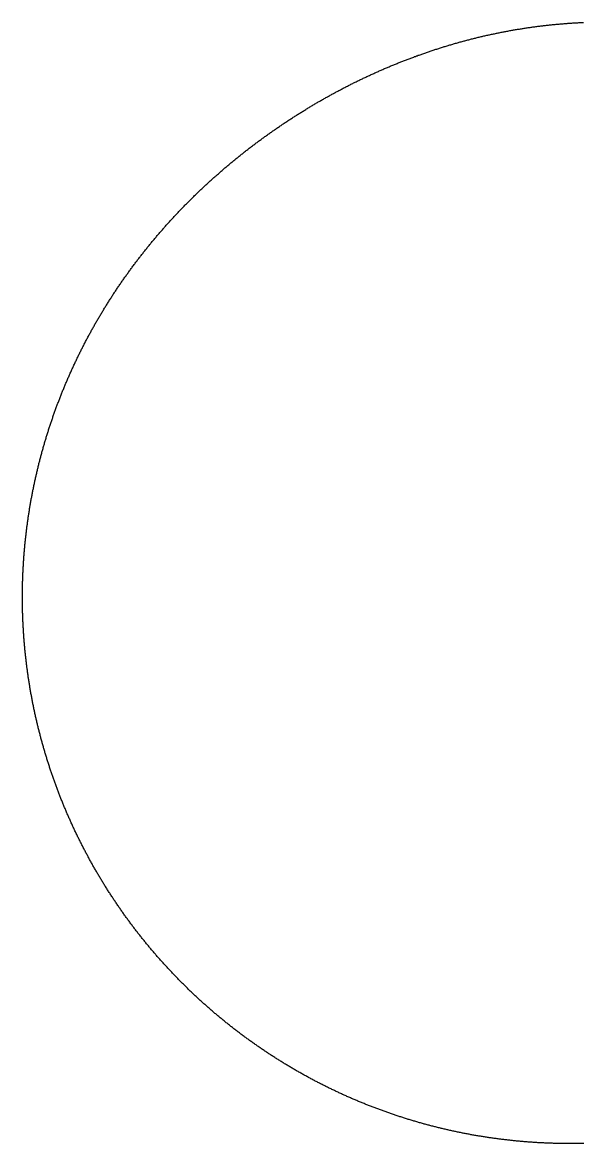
# Model space of a CAD drawing. Header units: metres. Extents: x -289 to 266, y -289 to 266.
# Drawn here: x -289 to -11, y -289 to 266 of the extents above; entities that cross this region are included whole.
import ezdxf

# ---------------------------------------------------------------- set-up
doc = ezdxf.new("R2010")
doc.units = ezdxf.units.M

msp = doc.modelspace()

# ---------------------------------------------------------------- linework, layer by layer
msp.add_lwpolyline([(-11.15, -288.83), (-11.63, -288.85), (-12.12, -288.86), (-12.6, -288.87), (-13.09, -288.88), (-13.57, -288.89), (-14.05, -288.89), (-14.54, -288.9), (-15.02, -288.91), (-15.51, -288.91), (-15.99, -288.92), (-16.47, -288.92), (-16.96, -288.92), (-17.44, -288.93), (-17.93, -288.93), (-18.41, -288.93), (-18.89, -288.93), (-19.38, -288.93), (-19.86, -288.92), (-20.35, -288.92), (-20.83, -288.92), (-21.31, -288.91), (-21.8, -288.9), (-22.28, -288.9), (-22.77, -288.89), (-23.25, -288.88), (-23.73, -288.87), (-24.22, -288.86), (-24.7, -288.85), (-25.19, -288.84), (-25.67, -288.83), (-26.15, -288.81), (-26.64, -288.8), (-27.12, -288.78), (-27.6, -288.77), (-28.09, -288.75), (-28.57, -288.73), (-29.05, -288.71), (-29.54, -288.69), (-30.02, -288.67), (-30.51, -288.65), (-30.99, -288.63), (-31.47, -288.61), (-31.96, -288.58), (-32.44, -288.56), (-32.92, -288.53), (-33.41, -288.51), (-33.89, -288.48), (-34.37, -288.45), (-34.86, -288.42), (-35.34, -288.39), (-35.82, -288.36), (-36.3, -288.33), (-36.79, -288.3), (-37.27, -288.26), (-37.75, -288.23), (-38.24, -288.19), (-38.72, -288.16), (-39.2, -288.12), (-39.68, -288.08), (-40.17, -288.05), (-40.65, -288.01), (-41.13, -287.97), (-41.61, -287.92), (-42.1, -287.88), (-42.58, -287.84), (-43.06, -287.8), (-43.54, -287.75), (-44.02, -287.71), (-44.5, -287.66), (-44.99, -287.61), (-45.47, -287.56), (-45.95, -287.52), (-46.43, -287.47), (-46.91, -287.42), (-47.39, -287.36), (-47.87, -287.31), (-48.36, -287.26), (-48.84, -287.2), (-49.32, -287.15), (-49.8, -287.09), (-50.28, -287.04), (-50.76, -286.98), (-51.24, -286.92), (-51.72, -286.86), (-52.2, -286.8), (-52.68, -286.74), (-53.16, -286.68), (-53.64, -286.62), (-54.12, -286.55), (-54.6, -286.49), (-55.08, -286.42), (-55.56, -286.36), (-56.04, -286.29), (-56.52, -286.22), (-57, -286.15), (-57.48, -286.09), (-57.96, -286.01), (-58.43, -285.94), (-58.91, -285.87), (-59.39, -285.8), (-59.87, -285.73), (-60.35, -285.65), (-60.83, -285.57), (-61.3, -285.5), (-61.78, -285.42), (-62.26, -285.34), (-62.74, -285.26), (-63.21, -285.18), (-63.69, -285.1), (-64.17, -285.02), (-64.65, -284.94), (-65.12, -284.86), (-65.6, -284.77), (-66.08, -284.69), (-66.55, -284.6), (-67.03, -284.52), (-67.5, -284.43), (-67.98, -284.34), (-68.46, -284.25), (-68.93, -284.16), (-69.41, -284.07), (-69.88, -283.98), (-70.36, -283.89), (-70.83, -283.79), (-71.31, -283.7), (-71.78, -283.6), (-72.26, -283.51), (-72.73, -283.41), (-73.2, -283.31), (-73.68, -283.22), (-74.15, -283.12), (-74.62, -283.02), (-75.1, -282.92), (-75.57, -282.81), (-76.04, -282.71), (-76.52, -282.61), (-76.99, -282.5), (-77.46, -282.4), (-77.93, -282.29), (-78.41, -282.18), (-78.88, -282.08), (-79.35, -281.97), (-79.82, -281.86), (-80.29, -281.75), (-80.76, -281.64), (-81.23, -281.53), (-81.71, -281.41), (-82.18, -281.3), (-82.65, -281.18), (-83.12, -281.07), (-83.59, -280.95), (-84.06, -280.84), (-84.52, -280.72), (-84.99, -280.6), (-85.46, -280.48), (-85.93, -280.36), (-86.4, -280.24), (-86.87, -280.12), (-87.34, -279.99), (-87.8, -279.87), (-88.27, -279.75), (-88.74, -279.62), (-89.21, -279.49), (-89.67, -279.37), (-90.14, -279.24), (-90.61, -279.11), (-91.07, -278.98), (-91.54, -278.85), (-92.01, -278.72), (-92.47, -278.59), (-92.94, -278.45), (-93.4, -278.32), (-93.87, -278.19), (-94.33, -278.05), (-94.8, -277.91), (-95.26, -277.78), (-95.72, -277.64), (-96.19, -277.5), (-96.65, -277.36), (-97.11, -277.22), (-97.58, -277.08), (-98.04, -276.94), (-98.5, -276.79), (-98.96, -276.65), (-99.43, -276.51), (-99.89, -276.36), (-100.35, -276.21), (-100.81, -276.07), (-101.27, -275.92), (-101.73, -275.77), (-102.19, -275.62), (-102.65, -275.47), (-103.11, -275.32), (-103.57, -275.17), (-104.03, -275.02), (-104.49, -274.86), (-104.95, -274.71), (-105.41, -274.55), (-105.87, -274.4), (-106.32, -274.24), (-106.78, -274.08), (-107.24, -273.92), (-107.7, -273.76), (-108.15, -273.6), (-108.61, -273.44), (-109.06, -273.28), (-109.52, -273.12), (-109.98, -272.96), (-110.43, -272.79), (-110.89, -272.63), (-111.34, -272.46), (-111.8, -272.29), (-112.25, -272.13), (-112.7, -271.96), (-113.16, -271.79), (-113.61, -271.62), (-114.06, -271.45), (-114.52, -271.28), (-114.97, -271.11), (-115.42, -270.93), (-115.87, -270.76), (-116.32, -270.58), (-116.77, -270.41), (-117.22, -270.23), (-117.68, -270.05), (-118.13, -269.88), (-118.58, -269.7), (-119.02, -269.52), (-119.47, -269.34), (-119.92, -269.16), (-120.37, -268.97), (-120.82, -268.79), (-121.27, -268.61), (-121.71, -268.42), (-122.16, -268.24), (-122.61, -268.05), (-123.05, -267.87), (-123.5, -267.68), (-123.95, -267.49), (-124.39, -267.3), (-124.84, -267.11), (-125.28, -266.92), (-125.73, -266.73), (-126.17, -266.54), (-126.61, -266.34), (-127.06, -266.15), (-127.5, -265.95), (-127.94, -265.76), (-128.39, -265.56), (-128.83, -265.36), (-129.27, -265.17), (-129.71, -264.97), (-130.15, -264.77), (-130.59, -264.57), (-131.03, -264.37), (-131.47, -264.17), (-131.91, -263.96), (-132.35, -263.76), (-132.79, -263.55), (-133.23, -263.35), (-133.67, -263.14), (-134.1, -262.94), (-134.54, -262.73), (-134.98, -262.52), (-135.42, -262.31), (-135.85, -262.1), (-136.29, -261.89), (-136.72, -261.68), (-137.16, -261.47), (-137.59, -261.26), (-138.03, -261.04), (-138.46, -260.83), (-138.89, -260.61), (-139.33, -260.4), (-139.76, -260.18), (-140.19, -259.96), (-140.62, -259.75), (-141.06, -259.53), (-141.49, -259.31), (-141.92, -259.09), (-142.35, -258.86), (-142.78, -258.64), (-143.21, -258.42), (-143.64, -258.2), (-144.07, -257.97), (-144.5, -257.75), (-144.92, -257.52), (-145.35, -257.29), (-145.78, -257.07), (-146.2, -256.84), (-146.63, -256.61), (-147.06, -256.38), (-147.48, -256.15), (-147.91, -255.92), (-148.33, -255.69), (-148.76, -255.45), (-149.18, -255.22), (-149.6, -254.98), (-150.03, -254.75), (-150.45, -254.51), (-150.87, -254.28), (-151.29, -254.04), (-151.72, -253.8), (-152.14, -253.56), (-152.56, -253.32), (-152.98, -253.08), (-153.4, -252.84), (-153.82, -252.6), (-154.23, -252.36), (-154.65, -252.11), (-155.07, -251.87), (-155.49, -251.62), (-155.91, -251.38), (-156.32, -251.13), (-156.74, -250.89), (-157.15, -250.64), (-157.57, -250.39), (-157.98, -250.14), (-158.4, -249.89), (-158.81, -249.64), (-159.23, -249.39), (-159.64, -249.14), (-160.05, -248.88), (-160.46, -248.63), (-160.88, -248.37), (-161.29, -248.12), (-161.7, -247.86), (-162.11, -247.61), (-162.52, -247.35), (-162.93, -247.09), (-163.34, -246.83), (-163.74, -246.57), (-164.15, -246.31), (-164.56, -246.05), (-164.97, -245.79), (-165.37, -245.53), (-165.78, -245.26), (-166.19, -245), (-166.59, -244.73), (-167, -244.47), (-167.4, -244.2), (-167.8, -243.94), (-168.21, -243.67), (-168.61, -243.4), (-169.01, -243.13), (-169.41, -242.86), (-169.81, -242.59), (-170.22, -242.32), (-170.62, -242.05), (-171.02, -241.77), (-171.42, -241.5), (-171.81, -241.23), (-172.21, -240.95), (-172.61, -240.68), (-173.01, -240.4), (-173.4, -240.12), (-173.8, -239.85), (-174.2, -239.57), (-174.59, -239.29), (-174.99, -239.01), (-175.38, -238.73), (-175.78, -238.45), (-176.17, -238.17), (-176.56, -237.88), (-176.95, -237.6), (-177.35, -237.32), (-177.74, -237.03), (-178.13, -236.75), (-178.52, -236.46), (-178.91, -236.17), (-179.3, -235.88), (-179.69, -235.6), (-180.08, -235.31), (-180.46, -235.02), (-180.85, -234.73), (-181.24, -234.44), (-181.62, -234.15), (-182.01, -233.85), (-182.4, -233.56), (-182.78, -233.27), (-183.16, -232.97), (-183.55, -232.68), (-183.93, -232.38), (-184.31, -232.08), (-184.7, -231.79), (-185.08, -231.49), (-185.46, -231.19), (-185.84, -230.89), (-186.22, -230.59), (-186.6, -230.29), (-186.98, -229.99), (-187.35, -229.69), (-187.73, -229.39), (-188.11, -229.08), (-188.49, -228.78), (-188.86, -228.47), (-189.24, -228.17), (-189.61, -227.86), (-189.99, -227.56), (-190.36, -227.25), (-190.73, -226.94), (-191.11, -226.63), (-191.48, -226.32), (-191.85, -226.01), (-192.22, -225.7), (-192.59, -225.39), (-192.96, -225.08), (-193.33, -224.77), (-193.7, -224.45), (-194.07, -224.14), (-194.44, -223.83), (-194.81, -223.51), (-195.17, -223.19), (-195.54, -222.88), (-195.9, -222.56), (-196.27, -222.24), (-196.63, -221.92), (-197, -221.6), (-197.36, -221.29), (-197.72, -220.96), (-198.09, -220.64), (-198.45, -220.32), (-198.81, -220), (-199.17, -219.68), (-199.53, -219.35), (-199.89, -219.03), (-200.25, -218.7), (-200.6, -218.38), (-200.96, -218.05), (-201.32, -217.72), (-201.68, -217.4), (-202.03, -217.07), (-202.39, -216.74), (-202.74, -216.41), (-203.09, -216.08), (-203.45, -215.75), (-203.8, -215.42), (-204.15, -215.09), (-204.5, -214.75), (-204.86, -214.42), (-205.21, -214.09), (-205.56, -213.75), (-205.91, -213.42), (-206.25, -213.08), (-206.6, -212.75), (-206.95, -212.41), (-207.3, -212.07), (-207.64, -211.73), (-207.99, -211.39), (-208.33, -211.05), (-208.68, -210.71), (-209.02, -210.37), (-209.36, -210.03), (-209.71, -209.69), (-210.05, -209.35), (-210.39, -209.01), (-210.73, -208.66), (-211.07, -208.32), (-211.41, -207.97), (-211.75, -207.63), (-212.09, -207.28), (-212.43, -206.93), (-212.76, -206.59), (-213.1, -206.24), (-213.43, -205.89), (-213.77, -205.54), (-214.1, -205.19), (-214.44, -204.84), (-214.77, -204.49), (-215.1, -204.14), (-215.44, -203.79), (-215.77, -203.43), (-216.1, -203.08), (-216.43, -202.73), (-216.76, -202.37), (-217.09, -202.02), (-217.42, -201.66), (-217.74, -201.3), (-218.07, -200.95), (-218.4, -200.59), (-218.72, -200.23), (-219.05, -199.87), (-219.37, -199.51), (-219.7, -199.15), (-220.02, -198.79), (-220.34, -198.43), (-220.66, -198.07), (-220.98, -197.71), (-221.3, -197.35), (-221.62, -196.98), (-221.94, -196.62), (-222.26, -196.26), (-222.58, -195.89), (-222.9, -195.53), (-223.21, -195.16), (-223.53, -194.79), (-223.85, -194.43), (-224.16, -194.06), (-224.47, -193.69), (-224.79, -193.32), (-225.1, -192.95), (-225.41, -192.58), (-225.72, -192.21), (-226.03, -191.84), (-226.34, -191.47), (-226.65, -191.1), (-226.96, -190.72), (-227.27, -190.35), (-227.58, -189.98), (-227.88, -189.6), (-228.19, -189.23), (-228.5, -188.85), (-228.8, -188.47), (-229.1, -188.1), (-229.41, -187.72), (-229.71, -187.34), (-230.01, -186.96), (-230.31, -186.59), (-230.61, -186.21), (-230.91, -185.83), (-231.21, -185.45), (-231.51, -185.07), (-231.81, -184.68), (-232.11, -184.3), (-232.4, -183.92), (-232.7, -183.54), (-232.99, -183.15), (-233.29, -182.77), (-233.58, -182.38), (-233.88, -182), (-234.17, -181.61), (-234.46, -181.23), (-234.75, -180.84), (-235.04, -180.45), (-235.33, -180.07), (-235.62, -179.68), (-235.91, -179.29), (-236.2, -178.9), (-236.48, -178.51), (-236.77, -178.12), (-237.05, -177.73), (-237.34, -177.34), (-237.62, -176.95), (-237.91, -176.55), (-238.19, -176.16), (-238.47, -175.77), (-238.75, -175.37), (-239.03, -174.98), (-239.31, -174.58), (-239.59, -174.19), (-239.87, -173.79), (-240.15, -173.4), (-240.43, -173), (-240.7, -172.6), (-240.98, -172.2), (-241.25, -171.81), (-241.53, -171.41), (-241.8, -171.01), (-242.07, -170.61), (-242.35, -170.21), (-242.62, -169.81), (-242.89, -169.41), (-243.16, -169), (-243.43, -168.6), (-243.69, -168.2), (-243.96, -167.8), (-244.23, -167.39), (-244.5, -166.99), (-244.76, -166.58), (-245.03, -166.18), (-245.29, -165.77), (-245.55, -165.37), (-245.82, -164.96), (-246.08, -164.55), (-246.34, -164.15), (-246.6, -163.74), (-246.86, -163.33), (-247.12, -162.92), (-247.38, -162.51), (-247.63, -162.1), (-247.89, -161.69), (-248.15, -161.28), (-248.4, -160.87), (-248.66, -160.46), (-248.91, -160.05), (-249.16, -159.63), (-249.42, -159.22), (-249.67, -158.81), (-249.92, -158.39), (-250.17, -157.98), (-250.42, -157.56), (-250.67, -157.15), (-250.92, -156.73), (-251.16, -156.32), (-251.41, -155.9), (-251.66, -155.48), (-251.9, -155.07), (-252.14, -154.65), (-252.39, -154.23), (-252.63, -153.81), (-252.87, -153.39), (-253.11, -152.97), (-253.35, -152.55), (-253.59, -152.13), (-253.83, -151.71), (-254.07, -151.29), (-254.31, -150.87), (-254.55, -150.45), (-254.78, -150.02), (-255.02, -149.6), (-255.25, -149.18), (-255.49, -148.75), (-255.72, -148.33), (-255.95, -147.9), (-256.18, -147.48), (-256.41, -147.05), (-256.64, -146.63), (-256.87, -146.2), (-257.1, -145.77), (-257.33, -145.35), (-257.55, -144.92), (-257.78, -144.49), (-258.01, -144.06), (-258.23, -143.63), (-258.45, -143.21), (-258.68, -142.78), (-258.9, -142.35), (-259.12, -141.92), (-259.34, -141.48), (-259.56, -141.05), (-259.78, -140.62), (-260, -140.19), (-260.22, -139.76), (-260.43, -139.33), (-260.65, -138.89), (-260.86, -138.46), (-261.08, -138.02), (-261.29, -137.59), (-261.51, -137.16), (-261.72, -136.72), (-261.93, -136.29), (-262.14, -135.85), (-262.35, -135.41), (-262.56, -134.98), (-262.77, -134.54), (-262.98, -134.1), (-263.18, -133.67), (-263.39, -133.23), (-263.59, -132.79), (-263.8, -132.35), (-264, -131.91), (-264.2, -131.47), (-264.41, -131.03), (-264.61, -130.59), (-264.81, -130.15), (-265.01, -129.71), (-265.21, -129.27), (-265.4, -128.83), (-265.6, -128.39), (-265.8, -127.94), (-265.99, -127.5), (-266.19, -127.06), (-266.38, -126.61), (-266.58, -126.17), (-266.77, -125.73), (-266.96, -125.28), (-267.15, -124.84), (-267.34, -124.39), (-267.53, -123.95), (-267.72, -123.5), (-267.91, -123.05), (-268.09, -122.61), (-268.28, -122.16), (-268.47, -121.71), (-268.65, -121.27), (-268.83, -120.82), (-269.02, -120.37), (-269.2, -119.92), (-269.38, -119.47), (-269.56, -119.03), (-269.74, -118.58), (-269.92, -118.13), (-270.1, -117.68), (-270.27, -117.23), (-270.45, -116.78), (-270.63, -116.32), (-270.8, -115.87), (-270.98, -115.42), (-271.15, -114.97), (-271.32, -114.52), (-271.49, -114.06), (-271.66, -113.61), (-271.83, -113.16), (-272, -112.71), (-272.17, -112.25), (-272.34, -111.8), (-272.51, -111.34), (-272.67, -110.89), (-272.84, -110.43), (-273, -109.98), (-273.17, -109.52), (-273.33, -109.07), (-273.49, -108.61), (-273.65, -108.15), (-273.81, -107.7), (-273.97, -107.24), (-274.13, -106.78), (-274.29, -106.33), (-274.44, -105.87), (-274.6, -105.41), (-274.76, -104.95), (-274.91, -104.49), (-275.06, -104.03), (-275.22, -103.57), (-275.37, -103.12), (-275.52, -102.66), (-275.67, -102.2), (-275.82, -101.74), (-275.97, -101.27), (-276.12, -100.81), (-276.26, -100.35), (-276.41, -99.89), (-276.56, -99.43), (-276.7, -98.97), (-276.85, -98.51), (-276.99, -98.04), (-277.13, -97.58), (-277.27, -97.12), (-277.41, -96.65), (-277.55, -96.19), (-277.69, -95.73), (-277.83, -95.26), (-277.97, -94.8), (-278.1, -94.34), (-278.24, -93.87), (-278.37, -93.41), (-278.51, -92.94), (-278.64, -92.48), (-278.77, -92.01), (-278.9, -91.54), (-279.03, -91.08), (-279.16, -90.61), (-279.29, -90.15), (-279.42, -89.68), (-279.55, -89.21), (-279.67, -88.74), (-279.8, -88.28), (-279.92, -87.81), (-280.05, -87.34), (-280.17, -86.87), (-280.29, -86.4), (-280.41, -85.94), (-280.53, -85.47), (-280.65, -85), (-280.77, -84.53), (-280.89, -84.06), (-281.01, -83.59), (-281.12, -83.12), (-281.24, -82.65), (-281.35, -82.18), (-281.47, -81.71), (-281.58, -81.24), (-281.69, -80.77), (-281.8, -80.3), (-281.92, -79.83), (-282.02, -79.35), (-282.13, -78.88), (-282.24, -78.41), (-282.35, -77.94), (-282.45, -77.47), (-282.56, -76.99), (-282.66, -76.52), (-282.77, -76.05), (-282.87, -75.58), (-282.97, -75.1), (-283.07, -74.63), (-283.17, -74.16), (-283.27, -73.68), (-283.37, -73.21), (-283.47, -72.73), (-283.57, -72.26), (-283.66, -71.79), (-283.76, -71.31), (-283.85, -70.84), (-283.95, -70.36), (-284.04, -69.89), (-284.13, -69.41), (-284.22, -68.94), (-284.31, -68.46), (-284.4, -67.99), (-284.49, -67.51), (-284.58, -67.03), (-284.66, -66.56), (-284.75, -66.08), (-284.83, -65.6), (-284.92, -65.13), (-285, -64.65), (-285.08, -64.17), (-285.16, -63.7), (-285.25, -63.22), (-285.32, -62.74), (-285.4, -62.26), (-285.48, -61.79), (-285.56, -61.31), (-285.64, -60.83), (-285.71, -60.35), (-285.79, -59.88), (-285.86, -59.4), (-285.93, -58.92), (-286, -58.44), (-286.08, -57.96), (-286.15, -57.48), (-286.22, -57), (-286.28, -56.52), (-286.35, -56.04), (-286.42, -55.57), (-286.49, -55.09), (-286.55, -54.61), (-286.62, -54.13), (-286.68, -53.65), (-286.74, -53.17), (-286.8, -52.69), (-286.86, -52.21), (-286.92, -51.73), (-286.98, -51.25), (-287.04, -50.77), (-287.1, -50.29), (-287.16, -49.8), (-287.21, -49.32), (-287.27, -48.84), (-287.32, -48.36), (-287.37, -47.88), (-287.43, -47.4), (-287.48, -46.92), (-287.53, -46.44), (-287.58, -45.96), (-287.63, -45.47), (-287.68, -44.99), (-287.72, -44.51), (-287.77, -44.03), (-287.81, -43.55), (-287.86, -43.07), (-287.9, -42.58), (-287.95, -42.1), (-287.99, -41.62), (-288.03, -41.14), (-288.07, -40.65), (-288.11, -40.17), (-288.15, -39.69), (-288.18, -39.21), (-288.22, -38.72), (-288.26, -38.24), (-288.29, -37.76), (-288.33, -37.28), (-288.36, -36.79), (-288.39, -36.31), (-288.42, -35.83), (-288.45, -35.34), (-288.48, -34.86), (-288.51, -34.38), (-288.54, -33.9), (-288.57, -33.41), (-288.6, -32.93), (-288.62, -32.45), (-288.65, -31.96), (-288.67, -31.48), (-288.69, -31), (-288.72, -30.51), (-288.74, -30.03), (-288.76, -29.54), (-288.78, -29.06), (-288.79, -28.58), (-288.81, -28.09), (-288.83, -27.61), (-288.85, -27.13), (-288.86, -26.64), (-288.88, -26.16), (-288.89, -25.67), (-288.9, -25.19), (-288.91, -24.71), (-288.92, -24.22), (-288.93, -23.74), (-288.94, -23.26), (-288.95, -22.77), (-288.96, -22.29), (-288.96, -21.8), (-288.97, -21.32), (-288.98, -20.84), (-288.98, -20.35), (-288.98, -19.87), (-288.98, -19.38), (-288.99, -18.9), (-288.99, -18.42), (-288.99, -17.93), (-288.98, -17.45), (-288.98, -16.96), (-288.98, -16.48), (-288.98, -16), (-288.97, -15.51), (-288.97, -15.03), (-288.96, -14.54), (-288.95, -14.06), (-288.94, -13.58), (-288.93, -13.09), (-288.92, -12.61), (-288.91, -12.12), (-288.9, -11.64), (-288.89, -11.16), (-288.88, -10.67), (-288.86, -10.19), (-288.85, -9.71), (-288.83, -9.22), (-288.81, -8.74), (-288.8, -8.25), (-288.78, -7.77), (-288.76, -7.29), (-288.74, -6.8), (-288.72, -6.32), (-288.69, -5.84), (-288.67, -5.35), (-288.65, -4.87), (-288.62, -4.39), (-288.6, -3.9), (-288.57, -3.42), (-288.54, -2.94), (-288.52, -2.45), (-288.49, -1.97), (-288.46, -1.49), (-288.43, -1), (-288.39, -0.52), (-288.36, -0.04), (-288.33, 0.44), (-288.3, 0.93), (-288.26, 1.41), (-288.22, 1.89), (-288.19, 2.38), (-288.15, 2.86), (-288.11, 3.34), (-288.07, 3.82), (-288.03, 4.31), (-287.99, 4.79), (-287.95, 5.27), (-287.91, 5.75), (-287.86, 6.23), (-287.82, 6.72), (-287.77, 7.2), (-287.73, 7.68), (-287.68, 8.16), (-287.63, 8.64), (-287.58, 9.12), (-287.53, 9.61), (-287.48, 10.09), (-287.43, 10.57), (-287.38, 11.05), (-287.33, 11.53), (-287.27, 12.01), (-287.22, 12.49), (-287.16, 12.97), (-287.11, 13.45), (-287.05, 13.93), (-286.99, 14.41), (-286.93, 14.9), (-286.87, 15.38), (-286.81, 15.86), (-286.75, 16.34), (-286.69, 16.82), (-286.62, 17.3), (-286.56, 17.78), (-286.49, 18.25), (-286.43, 18.73), (-286.36, 19.21), (-286.29, 19.69), (-286.22, 20.17), (-286.15, 20.65), (-286.08, 21.13), (-286.01, 21.61), (-285.94, 22.09), (-285.87, 22.57), (-285.79, 23.04), (-285.72, 23.52), (-285.64, 24), (-285.57, 24.48), (-285.49, 24.96), (-285.41, 25.43), (-285.34, 25.91), (-285.26, 26.39), (-285.17, 26.87), (-285.09, 27.34), (-285.01, 27.82), (-284.93, 28.3), (-284.84, 28.77), (-284.76, 29.25), (-284.67, 29.73), (-284.59, 30.2), (-284.5, 30.68), (-284.41, 31.15), (-284.32, 31.63), (-284.23, 32.11), (-284.14, 32.58), (-284.05, 33.06), (-283.96, 33.53), (-283.87, 34.01), (-283.77, 34.48), (-283.68, 34.96), (-283.58, 35.43), (-283.49, 35.9), (-283.39, 36.38), (-283.29, 36.85), (-283.19, 37.33), (-283.09, 37.8), (-282.99, 38.27), (-282.89, 38.75), (-282.79, 39.22), (-282.68, 39.69), (-282.58, 40.17), (-282.47, 40.64), (-282.37, 41.11), (-282.26, 41.58), (-282.15, 42.05), (-282.04, 42.53), (-281.94, 43), (-281.83, 43.47), (-281.71, 43.94), (-281.6, 44.41), (-281.49, 44.88), (-281.38, 45.35), (-281.26, 45.82), (-281.15, 46.29), (-281.03, 46.76), (-280.91, 47.23), (-280.8, 47.7), (-280.68, 48.17), (-280.56, 48.64), (-280.44, 49.11), (-280.32, 49.58), (-280.2, 50.05), (-280.07, 50.51), (-279.95, 50.98), (-279.83, 51.45), (-279.7, 51.92), (-279.58, 52.38), (-279.45, 52.85), (-279.32, 53.32), (-279.19, 53.79), (-279.06, 54.25), (-278.93, 54.72), (-278.8, 55.18), (-278.67, 55.65), (-278.54, 56.12), (-278.41, 56.58), (-278.27, 57.05), (-278.14, 57.51), (-278, 57.97), (-277.86, 58.44), (-277.73, 58.9), (-277.59, 59.37), (-277.45, 59.83), (-277.31, 60.29), (-277.17, 60.76), (-277.03, 61.22), (-276.88, 61.68), (-276.74, 62.14), (-276.6, 62.61), (-276.45, 63.07), (-276.31, 63.53), (-276.16, 63.99), (-276.01, 64.45), (-275.87, 64.91), (-275.72, 65.37), (-275.57, 65.83), (-275.42, 66.29), (-275.26, 66.75), (-275.11, 67.21), (-274.96, 67.67), (-274.81, 68.13), (-274.65, 68.59), (-274.5, 69.05), (-274.34, 69.51), (-274.18, 69.96), (-274.02, 70.42), (-273.87, 70.88), (-273.71, 71.34), (-273.55, 71.79), (-273.39, 72.25), (-273.22, 72.71), (-273.06, 73.16), (-272.9, 73.62), (-272.73, 74.07), (-272.57, 74.53), (-272.4, 74.98), (-272.24, 75.44), (-272.07, 75.89), (-271.9, 76.34), (-271.73, 76.8), (-271.56, 77.25), (-271.39, 77.7), (-271.22, 78.16), (-271.05, 78.61), (-270.87, 79.06), (-270.7, 79.51), (-270.52, 79.96), (-270.35, 80.41), (-270.17, 80.87), (-270, 81.32), (-269.82, 81.77), (-269.64, 82.22), (-269.46, 82.67), (-269.28, 83.11), (-269.1, 83.56), (-268.92, 84.01), (-268.73, 84.46), (-268.55, 84.91), (-268.37, 85.36), (-268.18, 85.8), (-268, 86.25), (-267.81, 86.7), (-267.62, 87.14), (-267.43, 87.59), (-267.24, 88.03), (-267.05, 88.48), (-266.86, 88.92), (-266.67, 89.37), (-266.48, 89.81), (-266.29, 90.26), (-266.09, 90.7), (-265.9, 91.14), (-265.7, 91.59), (-265.51, 92.03), (-265.31, 92.47), (-265.11, 92.91), (-264.92, 93.35), (-264.72, 93.8), (-264.52, 94.24), (-264.32, 94.68), (-264.12, 95.12), (-263.91, 95.56), (-263.71, 96), (-263.51, 96.44), (-263.3, 96.87), (-263.1, 97.31), (-262.89, 97.75), (-262.68, 98.19), (-262.48, 98.63), (-262.27, 99.06), (-262.06, 99.5), (-261.85, 99.94), (-261.64, 100.37), (-261.43, 100.81), (-261.22, 101.24), (-261, 101.68), (-260.79, 102.11), (-260.58, 102.54), (-260.36, 102.98), (-260.15, 103.41), (-259.93, 103.84), (-259.71, 104.28), (-259.49, 104.71), (-259.27, 105.14), (-259.05, 105.57), (-258.83, 106), (-258.61, 106.43), (-258.39, 106.86), (-258.17, 107.29), (-257.95, 107.72), (-257.72, 108.15), (-257.5, 108.58), (-257.27, 109.01), (-257.04, 109.44), (-256.82, 109.86), (-256.59, 110.29), (-256.36, 110.72), (-256.13, 111.14), (-255.9, 111.57), (-255.67, 111.99), (-255.44, 112.42), (-255.21, 112.84), (-254.97, 113.27), (-254.74, 113.69), (-254.51, 114.12), (-254.27, 114.54), (-254.03, 114.96), (-253.8, 115.38), (-253.56, 115.81), (-253.32, 116.23), (-253.08, 116.65), (-252.84, 117.07), (-252.6, 117.49), (-252.36, 117.91), (-252.12, 118.33), (-251.88, 118.75), (-251.64, 119.16), (-251.39, 119.58), (-251.15, 120), (-250.9, 120.42), (-250.66, 120.83), (-250.41, 121.25), (-250.16, 121.67), (-249.91, 122.08), (-249.66, 122.5), (-249.41, 122.91), (-249.16, 123.33), (-248.91, 123.74), (-248.66, 124.15), (-248.41, 124.57), (-248.15, 124.98), (-247.9, 125.39), (-247.65, 125.8), (-247.39, 126.21), (-247.13, 126.62), (-246.88, 127.03), (-246.62, 127.44), (-246.36, 127.85), (-246.1, 128.26), (-245.84, 128.67), (-245.58, 129.08), (-245.32, 129.49), (-245.06, 129.89), (-244.8, 130.3), (-244.54, 130.71), (-244.27, 131.11), (-244.01, 131.52), (-243.74, 131.92), (-243.48, 132.33), (-243.21, 132.73), (-242.94, 133.13), (-242.67, 133.54), (-242.41, 133.94), (-242.14, 134.34), (-241.87, 134.74), (-241.6, 135.15), (-241.32, 135.55), (-241.05, 135.95), (-240.78, 136.35), (-240.51, 136.75), (-240.23, 137.14), (-239.96, 137.54), (-239.68, 137.94), (-239.41, 138.34), (-239.13, 138.74), (-238.85, 139.13), (-238.57, 139.53), (-238.29, 139.92), (-238.01, 140.32), (-237.73, 140.71), (-237.45, 141.11), (-237.17, 141.5), (-236.89, 141.89), (-236.61, 142.29), (-236.32, 142.68), (-236.04, 143.07), (-235.75, 143.46), (-235.47, 143.85), (-235.18, 144.24), (-234.9, 144.63), (-234.61, 145.02), (-234.32, 145.41), (-234.03, 145.8), (-233.74, 146.19), (-233.45, 146.58), (-233.16, 146.96), (-232.87, 147.35), (-232.58, 147.73), (-232.29, 148.12), (-231.99, 148.51), (-231.7, 148.89), (-231.4, 149.27), (-231.11, 149.66), (-230.81, 150.04), (-230.52, 150.42), (-230.22, 150.8), (-229.92, 151.19), (-229.62, 151.57), (-229.32, 151.95), (-229.02, 152.33), (-228.72, 152.71), (-228.42, 153.09), (-228.12, 153.46), (-227.82, 153.84), (-227.51, 154.22), (-227.21, 154.6), (-226.91, 154.97), (-226.6, 155.35), (-226.3, 155.72), (-225.99, 156.1), (-225.68, 156.47), (-225.38, 156.85), (-225.07, 157.22), (-224.76, 157.59), (-224.45, 157.97), (-224.14, 158.34), (-223.83, 158.71), (-223.52, 159.08), (-223.21, 159.45), (-222.89, 159.82), (-222.58, 160.19), (-222.27, 160.56), (-221.95, 160.93), (-221.64, 161.29), (-221.32, 161.66), (-221.01, 162.03), (-220.69, 162.39), (-220.37, 162.76), (-220.06, 163.12), (-219.74, 163.49), (-219.42, 163.85), (-219.1, 164.22), (-218.78, 164.58), (-218.46, 164.94), (-218.14, 165.3), (-217.82, 165.66), (-217.49, 166.03), (-217.17, 166.39), (-216.85, 166.75), (-216.52, 167.1), (-216.2, 167.46), (-215.87, 167.82), (-215.54, 168.18), (-215.22, 168.54), (-214.89, 168.89), (-214.56, 169.25), (-214.23, 169.6), (-213.9, 169.96), (-213.58, 170.31), (-213.24, 170.67), (-212.91, 171.02), (-212.58, 171.37), (-212.25, 171.73), (-211.92, 172.08), (-211.58, 172.43), (-211.25, 172.78), (-210.92, 173.13), (-210.58, 173.48), (-210.25, 173.83), (-209.91, 174.18), (-209.57, 174.52), (-209.24, 174.87), (-208.9, 175.22), (-208.56, 175.56), (-208.22, 175.91), (-207.88, 176.25), (-207.54, 176.6), (-207.2, 176.94), (-206.86, 177.29), (-206.52, 177.63), (-206.18, 177.97), (-205.84, 178.31), (-205.49, 178.65), (-205.15, 179), (-204.8, 179.34), (-204.46, 179.68), (-204.11, 180.01), (-203.77, 180.35), (-203.42, 180.69), (-203.07, 181.03), (-202.73, 181.37), (-202.38, 181.7), (-202.03, 182.04), (-201.68, 182.37), (-201.33, 182.71), (-200.98, 183.04), (-200.63, 183.37), (-200.28, 183.71), (-199.93, 184.04), (-199.57, 184.37), (-199.22, 184.7), (-198.87, 185.03), (-198.51, 185.36), (-198.16, 185.69), (-197.8, 186.02), (-197.45, 186.35), (-197.09, 186.68), (-196.74, 187), (-196.38, 187.33), (-196.02, 187.66), (-195.66, 187.98), (-195.3, 188.31), (-194.94, 188.63), (-194.58, 188.95), (-194.22, 189.28), (-193.86, 189.6), (-193.5, 189.92), (-193.14, 190.24), (-192.78, 190.57), (-192.42, 190.89), (-192.05, 191.21), (-191.69, 191.52), (-191.32, 191.84), (-190.96, 192.16), (-190.59, 192.48), (-190.23, 192.8), (-189.86, 193.11), (-189.49, 193.43), (-189.13, 193.74), (-188.76, 194.06), (-188.39, 194.37), (-188.02, 194.68), (-187.65, 195), (-187.28, 195.31), (-186.91, 195.62), (-186.54, 195.93), (-186.17, 196.24), (-185.8, 196.55), (-185.43, 196.86), (-185.05, 197.17), (-184.68, 197.48), (-184.31, 197.79), (-183.93, 198.09), (-183.56, 198.4), (-183.18, 198.71), (-182.81, 199.01), (-182.43, 199.31), (-182.05, 199.62), (-181.68, 199.92), (-181.3, 200.23), (-180.92, 200.53), (-180.54, 200.83), (-180.16, 201.13), (-179.78, 201.43), (-179.4, 201.73), (-179.02, 202.03), (-178.64, 202.33), (-178.26, 202.63), (-177.88, 202.92), (-177.5, 203.22), (-177.12, 203.52), (-176.73, 203.81), (-176.35, 204.11), (-175.96, 204.4), (-175.58, 204.7), (-175.2, 204.99), (-174.81, 205.28), (-174.42, 205.57), (-174.04, 205.87), (-173.65, 206.16), (-173.26, 206.45), (-172.88, 206.74), (-172.49, 207.03), (-172.1, 207.32), (-171.71, 207.6), (-171.32, 207.89), (-170.93, 208.18), (-170.54, 208.46), (-170.15, 208.75), (-169.76, 209.03), (-169.37, 209.32), (-168.97, 209.6), (-168.58, 209.88), (-168.19, 210.17), (-167.8, 210.45), (-167.4, 210.73), (-167.01, 211.01), (-166.61, 211.29), (-166.22, 211.57), (-165.82, 211.85), (-165.43, 212.13), (-165.03, 212.41), (-164.63, 212.68), (-164.24, 212.96), (-163.84, 213.23), (-163.44, 213.51), (-163.04, 213.78), (-162.64, 214.06), (-162.24, 214.33), (-161.84, 214.6), (-161.44, 214.88), (-161.04, 215.15), (-160.64, 215.42), (-160.24, 215.69), (-159.84, 215.96), (-159.43, 216.23), (-159.03, 216.5), (-158.63, 216.76), (-158.23, 217.03), (-157.82, 217.3), (-157.42, 217.56), (-157.01, 217.83), (-156.61, 218.09), (-156.2, 218.36), (-155.8, 218.62), (-155.39, 218.88), (-154.98, 219.15), (-154.57, 219.41), (-154.17, 219.67), (-153.76, 219.93), (-153.35, 220.19), (-152.94, 220.45), (-152.53, 220.71), (-152.12, 220.96), (-151.71, 221.22), (-151.3, 221.48), (-150.89, 221.73), (-150.48, 221.99), (-150.07, 222.24), (-149.66, 222.5), (-149.24, 222.75), (-148.83, 223), (-148.42, 223.25), (-148, 223.51), (-147.59, 223.76), (-147.18, 224.01), (-146.76, 224.26), (-146.35, 224.51), (-145.93, 224.75), (-145.52, 225), (-145.1, 225.25), (-144.68, 225.49), (-144.27, 225.74), (-143.85, 225.99), (-143.43, 226.23), (-143.01, 226.47), (-142.59, 226.72), (-142.17, 226.96), (-141.76, 227.2), (-141.34, 227.44), (-140.92, 227.68), (-140.5, 227.92), (-140.07, 228.16), (-139.65, 228.4), (-139.23, 228.64), (-138.81, 228.88), (-138.39, 229.11), (-137.97, 229.35), (-137.54, 229.58), (-137.12, 229.82), (-136.7, 230.05), (-136.27, 230.29), (-135.85, 230.52), (-135.42, 230.75), (-135, 230.98), (-134.57, 231.21), (-134.15, 231.44), (-133.72, 231.67), (-133.29, 231.9), (-132.87, 232.13), (-132.44, 232.36), (-132.01, 232.58), (-131.58, 232.81), (-131.16, 233.03), (-130.73, 233.26), (-130.3, 233.48), (-129.87, 233.71), (-129.44, 233.93), (-129.01, 234.15), (-128.58, 234.37), (-128.15, 234.59), (-127.72, 234.81), (-127.28, 235.03), (-126.85, 235.25), (-126.42, 235.47), (-125.99, 235.69), (-125.56, 235.9), (-125.12, 236.12), (-124.69, 236.33), (-124.26, 236.55), (-123.82, 236.76), (-123.39, 236.98), (-122.95, 237.19), (-122.52, 237.4), (-122.08, 237.61), (-121.65, 237.82), (-121.21, 238.03), (-120.77, 238.24), (-120.34, 238.45), (-119.9, 238.66), (-119.46, 238.86), (-119.02, 239.07), (-118.59, 239.28), (-118.15, 239.48), (-117.71, 239.69), (-117.27, 239.89), (-116.83, 240.09), (-116.39, 240.29), (-115.95, 240.5), (-115.51, 240.7), (-115.07, 240.9), (-114.63, 241.1), (-114.19, 241.29), (-113.74, 241.49), (-113.3, 241.69), (-112.86, 241.89), (-112.42, 242.08), (-111.97, 242.28), (-111.53, 242.47), (-111.09, 242.67), (-110.64, 242.86), (-110.2, 243.05), (-109.76, 243.24), (-109.31, 243.43), (-108.87, 243.62), (-108.42, 243.81), (-107.97, 244), (-107.53, 244.19), (-107.08, 244.38), (-106.64, 244.56), (-106.19, 244.75), (-105.74, 244.93), (-105.29, 245.12), (-104.85, 245.3), (-104.4, 245.48), (-103.95, 245.67), (-103.5, 245.85), (-103.05, 246.03), (-102.6, 246.21), (-102.15, 246.39), (-101.7, 246.57), (-101.25, 246.74), (-100.8, 246.92), (-100.35, 247.1), (-99.9, 247.27), (-99.45, 247.45), (-99, 247.62), (-98.55, 247.8), (-98.09, 247.97), (-97.64, 248.14), (-97.19, 248.31), (-96.74, 248.48), (-96.28, 248.65), (-95.83, 248.82), (-95.37, 248.99), (-94.92, 249.16), (-94.47, 249.32), (-94.01, 249.49), (-93.56, 249.65), (-93.1, 249.82), (-92.65, 249.98), (-92.19, 250.14), (-91.73, 250.31), (-91.28, 250.47), (-90.82, 250.63), (-90.36, 250.79), (-89.91, 250.95), (-89.45, 251.11), (-88.99, 251.26), (-88.53, 251.42), (-88.08, 251.58), (-87.62, 251.73), (-87.16, 251.89), (-86.7, 252.04), (-86.24, 252.19), (-85.78, 252.35), (-85.32, 252.5), (-84.86, 252.65), (-84.4, 252.8), (-83.94, 252.95), (-83.48, 253.1), (-83.02, 253.24), (-82.56, 253.39), (-82.1, 253.54), (-81.64, 253.68), (-81.17, 253.83), (-80.71, 253.97), (-80.25, 254.11), (-79.79, 254.25), (-79.32, 254.4), (-78.86, 254.54), (-78.4, 254.68), (-77.93, 254.82), (-77.47, 254.95), (-77.01, 255.09), (-76.54, 255.23), (-76.08, 255.36), (-75.61, 255.5), (-75.15, 255.63), (-74.68, 255.77), (-74.22, 255.9), (-73.75, 256.03), (-73.28, 256.16), (-72.82, 256.29), (-72.35, 256.42), (-71.89, 256.55), (-71.42, 256.68), (-70.95, 256.81), (-70.48, 256.93), (-70.02, 257.06), (-69.55, 257.18), (-69.08, 257.31), (-68.61, 257.43), (-68.15, 257.55), (-67.68, 257.67), (-67.21, 257.79), (-66.74, 257.91), (-66.27, 258.03), (-65.8, 258.15), (-65.33, 258.27), (-64.86, 258.38), (-64.39, 258.5), (-63.92, 258.61), (-63.45, 258.73), (-62.98, 258.84), (-62.51, 258.95), (-62.04, 259.07), (-61.57, 259.18), (-61.1, 259.29), (-60.62, 259.4), (-60.15, 259.5), (-59.68, 259.61), (-59.21, 259.72), (-58.74, 259.82), (-58.26, 259.93), (-57.79, 260.03), (-57.32, 260.14), (-56.85, 260.24), (-56.37, 260.34), (-55.9, 260.44), (-55.43, 260.54), (-54.95, 260.64), (-54.48, 260.74), (-54, 260.84), (-53.53, 260.94), (-53.06, 261.03), (-52.58, 261.13), (-52.11, 261.22), (-51.63, 261.31), (-51.16, 261.41), (-50.68, 261.5), (-50.21, 261.59), (-49.73, 261.68), (-49.25, 261.77), (-48.78, 261.86), (-48.3, 261.94), (-47.83, 262.03), (-47.35, 262.12), (-46.87, 262.2), (-46.4, 262.29), (-45.92, 262.37), (-45.44, 262.45), (-44.97, 262.53), (-44.49, 262.62), (-44.01, 262.7), (-43.53, 262.77), (-43.06, 262.85), (-42.58, 262.93), (-42.1, 263.01), (-41.62, 263.08), (-41.15, 263.16), (-40.67, 263.23), (-40.19, 263.3), (-39.71, 263.38), (-39.23, 263.45), (-38.75, 263.52), (-38.27, 263.59), (-37.79, 263.66), (-37.31, 263.72), (-36.84, 263.79), (-36.36, 263.86), (-35.88, 263.92), (-35.4, 263.99), (-34.92, 264.05), (-34.44, 264.11), (-33.96, 264.18), (-33.48, 264.24), (-33, 264.3), (-32.52, 264.36), (-32.04, 264.42), (-31.56, 264.47), (-31.07, 264.53), (-30.59, 264.59), (-30.11, 264.64), (-29.63, 264.7), (-29.15, 264.75), (-28.67, 264.8), (-28.19, 264.85), (-27.71, 264.9), (-27.23, 264.95), (-26.74, 265), (-26.26, 265.05), (-25.78, 265.1), (-25.3, 265.14), (-24.82, 265.19), (-24.34, 265.23), (-23.85, 265.28), (-23.37, 265.32), (-22.89, 265.36), (-22.41, 265.4), (-21.92, 265.44), (-21.44, 265.48), (-20.96, 265.52), (-20.48, 265.56), (-20, 265.6), (-19.51, 265.63), (-19.03, 265.67), (-18.55, 265.7), (-18.06, 265.73), (-17.58, 265.77), (-17.1, 265.8), (-16.62, 265.83), (-16.13, 265.86), (-15.65, 265.89), (-15.17, 265.92), (-14.68, 265.94), (-14.2, 265.97), (-13.72, 265.99), (-13.23, 266.02), (-12.75, 266.04), (-12.27, 266.07), (-11.78, 266.09), (-11.3, 266.11)])

doc.saveas('drawing.dxf')
